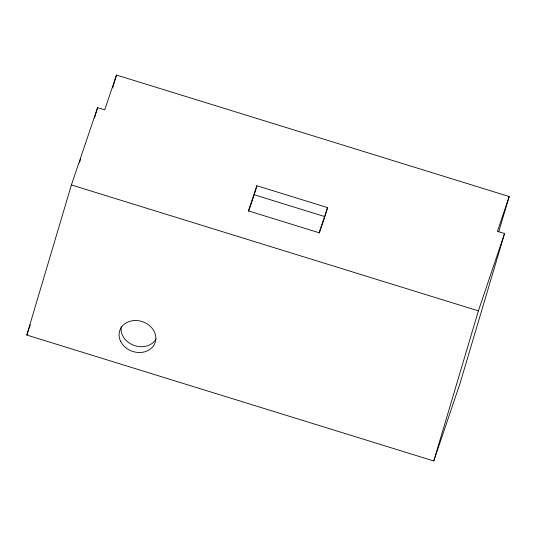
<?xml version="1.0" encoding="UTF-8"?>
<svg xmlns="http://www.w3.org/2000/svg" width="536" height="536" viewBox="0 0 536 536"><rect width="100%" height="100%" fill="white"/><g stroke="black" fill="none" stroke-linecap="round" stroke-linejoin="round"><path stroke-width="0.8" d="M509.2 196.531L497.421 231.331L504.564 233.542L459.955 383.635L433.778 460.967L26.8 335.047L71.409 184.954L97.586 107.622L104.721 109.833L116.5 75.033L509.2 196.531L498.708 231.84M94.483 118.061L97.586 107.622M112.687 87.871L116.5 75.033M254.218 194.756L256.891 185.744L327.583 207.62L324.903 216.624L254.218 194.756L248.637 211.244M433.778 460.967L478.387 310.873L504.564 233.542M79.422 162.756L80.648 158.897M26.8 335.047L30.271 324.789M256.891 185.744L248.389 210.883L319.074 232.751L327.583 207.62M319.322 233.113L324.635 217.408M71.409 184.954L478.387 310.873M156.063 339.054A18.686 15.658 18.7 0 1 134.087 345.425A18.686 15.658 18.7 0 1 121.23 326.672M120.587 341.265A18.686 15.658 18.7 0 0 152.251 347.355A18.686 15.658 18.7 0 0 139.561 320.91A18.686 15.658 18.7 0 0 120.587 341.265"/></g></svg>
